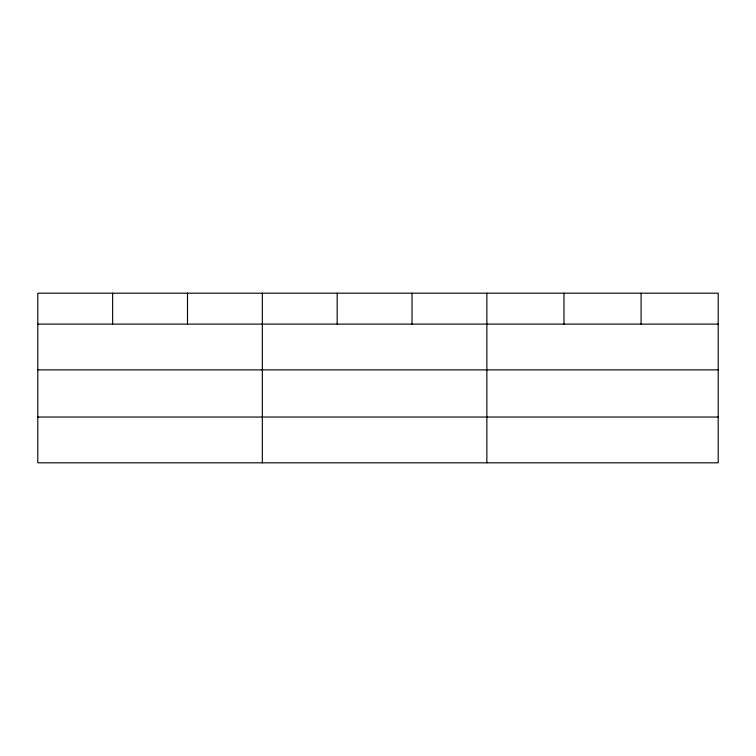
<?xml version="1.0" encoding="UTF-8"?>
<svg xmlns="http://www.w3.org/2000/svg" width="756" height="756" viewBox="0 0 756 756"><rect width="100%" height="100%" fill="white"/><g stroke="black" fill="none" stroke-linecap="round" stroke-linejoin="round"><path stroke-width="1.13" d="M718.2 369.882L718.2 293.186L37.8 293.186L37.8 462.814L718.2 462.814L718.2 369.882L37.8 369.882M37.8 324.107L718.2 324.107M37.8 417.038L718.2 417.038M641.088 293.186L641.088 324.107M563.976 293.186L563.976 324.107M486.864 293.186L486.864 462.814M412.02 293.186L412.02 324.107M337.176 293.186L337.176 324.107M262.332 293.186L262.332 462.814M187.488 293.186L187.488 324.107M112.644 293.186L112.644 324.107"/></g></svg>
